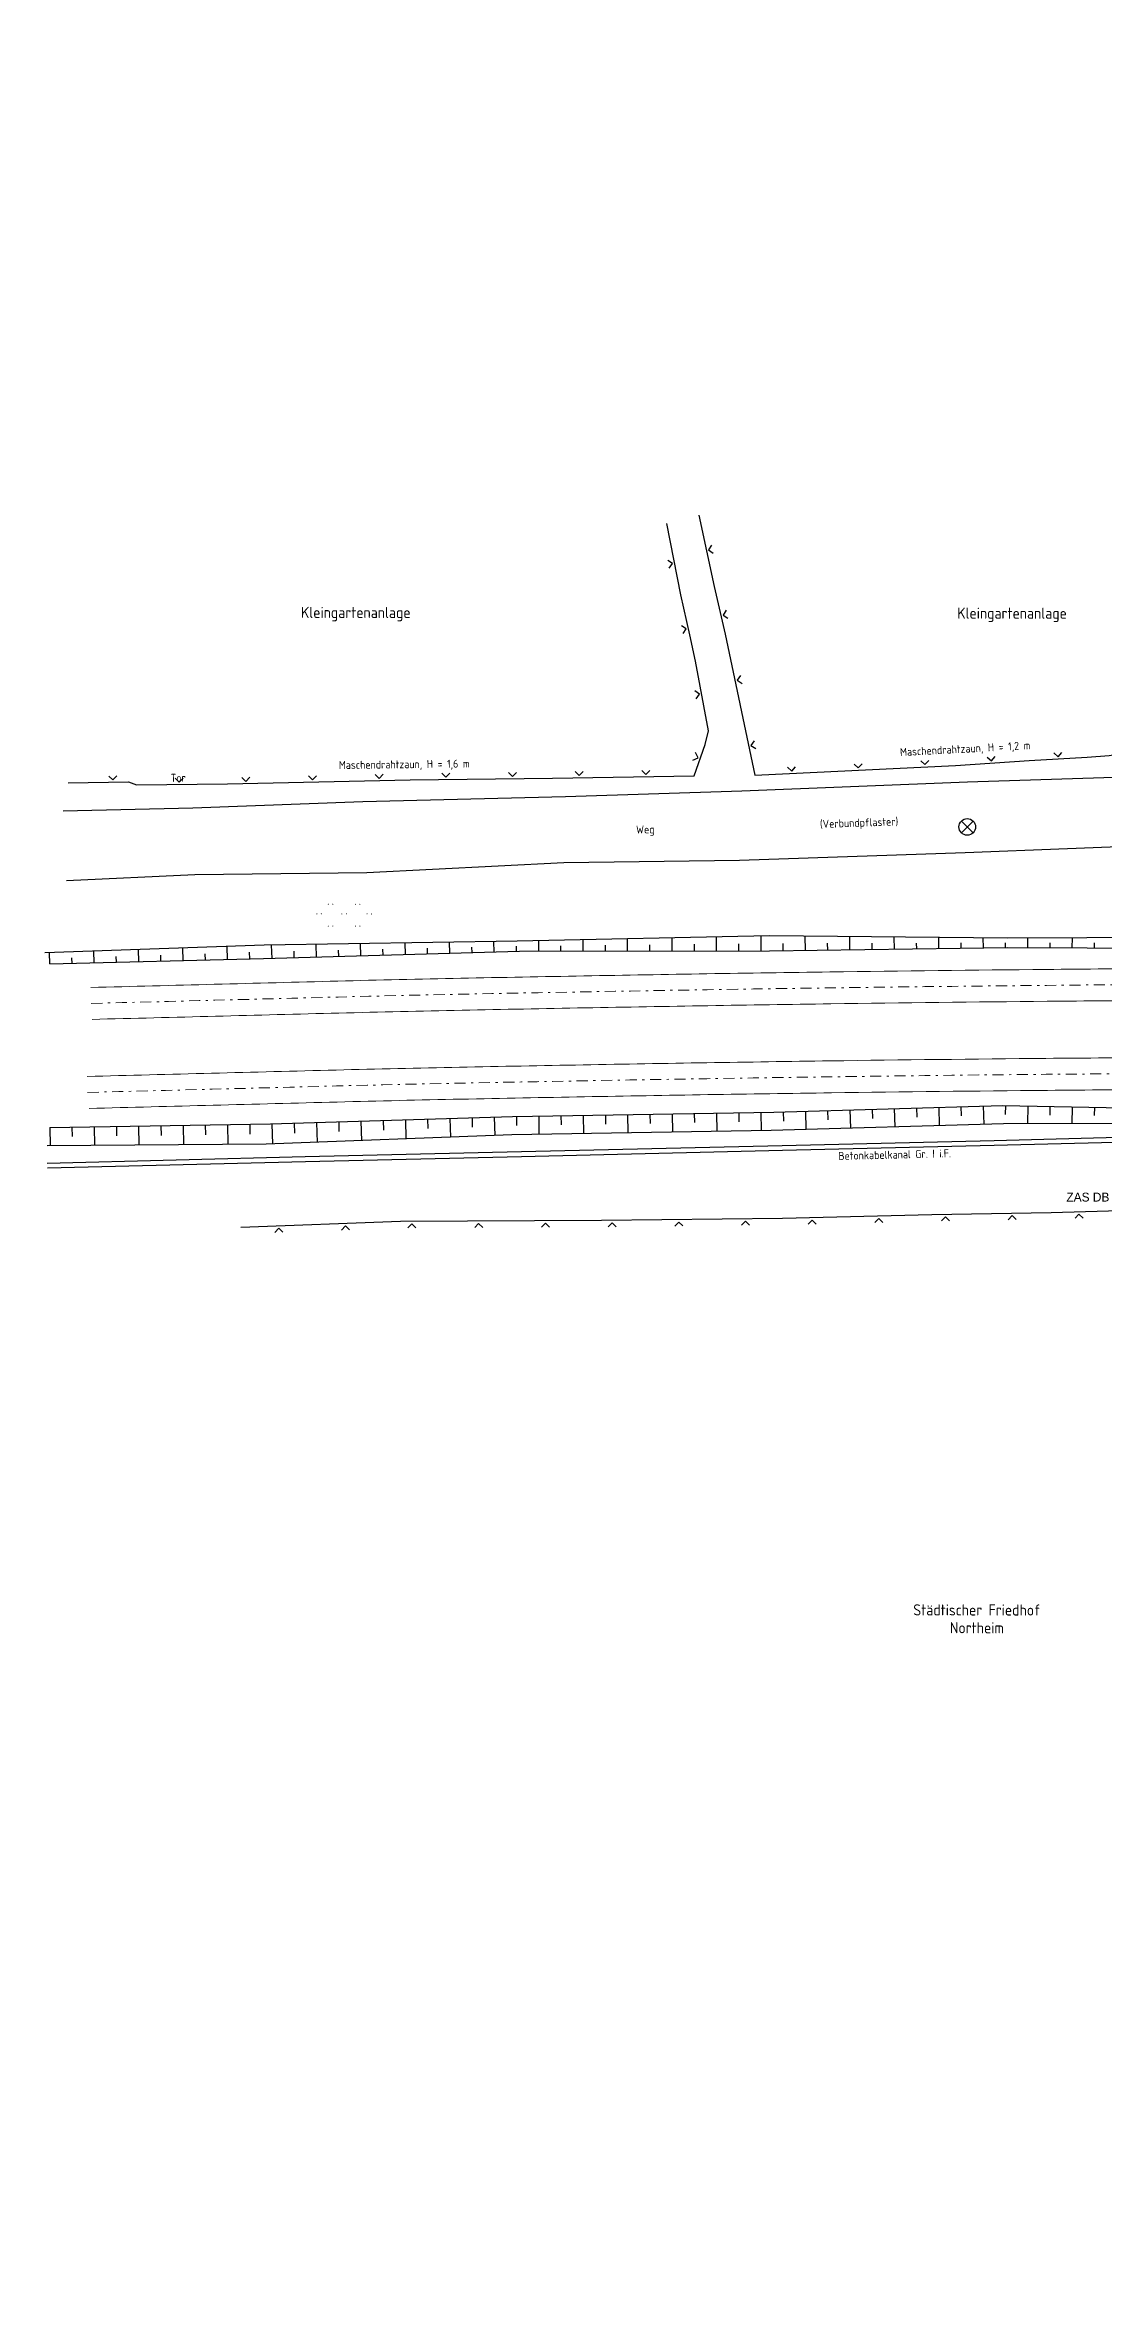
# Model space of a CAD drawing. Header units: metres. Extents: x 3570518 to 3570657, y 5731001 to 5731105.
# Drawn here: x 3570517.9 to 3570565.5, y 5731000.7 to 5731101.6 of the extents above; entities that cross this region are included whole.
import ezdxf
from ezdxf import colors
from ezdxf.entities.mleader import LeaderData, LeaderLine
from ezdxf.enums import TextEntityAlignment as Align
from ezdxf.math import Vec2, Vec3

# ---------------------------------------------------------------- set-up
doc = ezdxf.new("R2010")
doc.units = ezdxf.units.M
doc.header["$LTSCALE"] = 10
doc.header["$MEASUREMENT"] = 0
doc.linetypes.add('( Dashdot )', pattern=[1.001, 0.5, -0.25, 0.001, -0.25])
doc.linetypes.add('( Dashed )', pattern=[0.75, 0.5, -0.25])
for name, color, linetype in [('+EB_Planung', 1, 'Continuous'), ('VG-BLO-Einfriedungen', 7, 'Continuous'), ('VG-BLO-Gleisschotter', 7, 'Continuous'), ('VG-BLO-Kabeltiefbau', 7, 'Continuous'), ('VG-Blo-Nutzung', 7, '( Dashed )'), ('VG-BLO-Strassen_Wege', 7, 'Continuous'), ('VG-BLO-Vegetation', 7, 'Continuous'), ('VG-BLO-Versorgung', 7, 'Continuous')]:
    doc.layers.add(name, color=color, linetype=linetype)
doc.layers.add('VG-BLO-Gleise', color=7, linetype='Continuous', lineweight=20)
doc.styles.add('Style-isocp', font='isocp.shx')

# ---------------------------------------------------------------- blocks, each defined once
blk = doc.blocks.new('Schacht-1')
at = {"layer": 'VG-BLO-Versorgung'}
for p, q in [((-0.35, 0.35), (0.35, -0.35)), ((-0.35, -0.35), (0.35, 0.35))]:
    blk.add_line(p, q, dxfattribs=at)
blk.add_circle((0, 0), 0.5, dxfattribs=at)
blk = doc.blocks.new('106211')
at = {"layer": 'VG-BLO-Vegetation', "ltscale": 0.1}
h = blk.add_hatch(color=256, dxfattribs=at)
edge = h.paths.add_edge_path()
edge.add_arc((-2.45, 0), 0.05, 0, 360)
h = blk.add_hatch(color=256, dxfattribs=at)
edge = h.paths.add_edge_path()
edge.add_arc((-2.05, 0), 0.05, 0, 360)
h = blk.add_hatch(color=256, dxfattribs=at)
edge = h.paths.add_edge_path()
edge.add_arc((-1.42, 0.87), 0.05, 0, 360)
h = blk.add_hatch(color=256, dxfattribs=at)
edge = h.paths.add_edge_path()
edge.add_arc((-1.02, 0.87), 0.05, 0, 360)
h = blk.add_hatch(color=256, dxfattribs=at)
edge = h.paths.add_edge_path()
edge.add_arc((-0.2, 0), 0.05, 0, 360)
h = blk.add_hatch(color=256, dxfattribs=at)
edge = h.paths.add_edge_path()
edge.add_arc((0.2, 0), 0.05, 0, 360)
h = blk.add_hatch(color=256, dxfattribs=at)
edge = h.paths.add_edge_path()
edge.add_arc((1.02, 0.87), 0.05, 0, 360)
h = blk.add_hatch(color=256, dxfattribs=at)
edge = h.paths.add_edge_path()
edge.add_arc((1.42, 0.87), 0.05, 0, 360)
h = blk.add_hatch(color=256, dxfattribs=at)
edge = h.paths.add_edge_path()
edge.add_arc((2.06, 0), 0.05, 0, 360)
h = blk.add_hatch(color=256, dxfattribs=at)
edge = h.paths.add_edge_path()
edge.add_arc((2.46, 0), 0.05, 0, 360)
h = blk.add_hatch(color=256, dxfattribs=at)
edge = h.paths.add_edge_path()
edge.add_arc((-1.42, -1.09), 0.05, 0, 360)
h = blk.add_hatch(color=256, dxfattribs=at)
edge = h.paths.add_edge_path()
edge.add_arc((-1.02, -1.09), 0.05, 0, 360)
h = blk.add_hatch(color=256, dxfattribs=at)
edge = h.paths.add_edge_path()
edge.add_arc((1.02, -1.09), 0.05, 0, 360)
h = blk.add_hatch(color=256, dxfattribs=at)
edge = h.paths.add_edge_path()
edge.add_arc((1.42, -1.09), 0.05, 0, 360)
blk = doc.blocks.new('Zaun')
at = {"layer": 'VG-BLO-Einfriedungen', "ltscale": 0.1, "flags": 128}
blk.add_lwpolyline([(-0.18, 0.18), (0, 0), (0.18, 0.18)], dxfattribs=at)

msp = doc.modelspace()

# ---------------------------------------------------------------- linework, layer by layer
at = {"layer": 'VG-BLO-Einfriedungen', "ltscale": 0.1, "flags": 128}
for points in [[(3570547.346, 5731080.489), (3570548.035, 5731077.284), (3570548.54, 5731075.134), (3570549.872, 5731068.799), (3570558.891, 5731069.239), (3570562.2, 5731069.455), (3570564.821, 5731069.606), (3570565.803, 5731069.685), (3570568.693, 5731070.131), (3570571.493, 5731070.531), (3570576.409, 5731073.565), (3570575.685, 5731075.98), (3570573.249, 5731081.677), (3570572.629, 5731084.56), (3570570.076, 5731095.15), (3570568.016, 5731101.648)], [(3570518.983, 5731068.455), (3570521.693, 5731068.492), (3570522.053, 5731068.371), (3570526.152, 5731068.403), (3570534.372, 5731068.587), (3570540.765, 5731068.662), (3570547.136, 5731068.761), (3570547.627, 5731070.182), (3570547.79, 5731070.79), (3570547.203, 5731073.927), (3570546.942, 5731075.107), (3570546.541, 5731076.911), (3570545.911, 5731080.112)], [(3570599.26, 5731000.744), (3570597.783, 5731006.95), (3570595.741, 5731015.96), (3570594.024, 5731022.998), (3570591.706, 5731030.853), (3570589.275, 5731038.727), (3570587.886, 5731043.9), (3570581.235, 5731049.025), (3570570.954, 5731049.33), (3570563.189, 5731049.119), (3570557.833, 5731049.018), (3570551.107, 5731048.85), (3570542.963, 5731048.761), (3570533.927, 5731048.717), (3570526.742, 5731048.453)]]:
    msp.add_lwpolyline(points, dxfattribs=at)
at = {"layer": 'VG-BLO-Gleise', "ltscale": 0.1}
for points, knots in [([(3570520.003, 5731059.248), (3570523.704, 5731059.344), (3570527.406, 5731059.44), (3570531.107, 5731059.536), (3570534.799, 5731059.632), (3570538.491, 5731059.701), (3570542.183, 5731059.769), (3570545.871, 5731059.837), (3570549.559, 5731059.897), (3570553.247, 5731059.948), (3570556.49, 5731059.993), (3570559.734, 5731060.03), (3570562.977, 5731060.061), (3570566.522, 5731060.094), (3570570.066, 5731060.122), (3570573.611, 5731060.14), (3570577.01, 5731060.157), (3570580.41, 5731060.171), (3570583.809, 5731060.173), (3570584.423, 5731060.173), (3570585.037, 5731060.173), (3570585.651, 5731060.173), (3570588.338, 5731060.172), (3570591.024, 5731060.171), (3570593.711, 5731060.167), (3570594.593, 5731060.166), (3570595.475, 5731060.16), (3570596.357, 5731060.154), (3570599.361, 5731060.134), (3570602.365, 5731060.111), (3570605.369, 5731060.081), (3570608.624, 5731060.048), (3570611.879, 5731060.007), (3570615.134, 5731059.963), (3570618.6, 5731059.916), (3570622.065, 5731059.865), (3570625.531, 5731059.804), (3570628.919, 5731059.744), (3570632.306, 5731059.672), (3570635.694, 5731059.595), (3570639.363, 5731059.512), (3570643.032, 5731059.432), (3570646.7, 5731059.326), (3570650.179, 5731059.225), (3570653.658, 5731059.124), (3570657.137, 5731059.023)], [0, 0, 0, 0, 0.0809869, 0.0809869, 0.0809869, 0.1617603, 0.1617603, 0.1617603, 0.2424388, 0.2424388, 0.2424388, 0.3133854, 0.3133854, 0.3133854, 0.3909204, 0.3909204, 0.3909204, 0.4652748, 0.4652748, 0.4652748, 0.4787049, 0.4787049, 0.4787049, 0.5374706, 0.5374706, 0.5374706, 0.5567629, 0.5567629, 0.5567629, 0.6224719, 0.6224719, 0.6224719, 0.6936741, 0.6936741, 0.6936741, 0.7694878, 0.7694878, 0.7694878, 0.8436023, 0.8436023, 0.8436023, 0.9238714, 0.9238714, 0.9238714, 1, 1, 1, 1]), ([(3570520.063, 5731057.813), (3570523.762, 5731057.908), (3570527.462, 5731058.003), (3570531.161, 5731058.098), (3570534.851, 5731058.193), (3570538.542, 5731058.263), (3570542.233, 5731058.332), (3570545.918, 5731058.401), (3570549.603, 5731058.462), (3570553.289, 5731058.513), (3570556.53, 5731058.558), (3570559.77, 5731058.596), (3570563.011, 5731058.626), (3570566.555, 5731058.659), (3570570.1, 5731058.687), (3570573.644, 5731058.704), (3570577.045, 5731058.72), (3570580.447, 5731058.731), (3570583.848, 5731058.736), (3570584.449, 5731058.737), (3570585.05, 5731058.737), (3570585.651, 5731058.737), (3570588.336, 5731058.736), (3570591.021, 5731058.732), (3570593.706, 5731058.725), (3570594.594, 5731058.723), (3570595.481, 5731058.72), (3570596.368, 5731058.715), (3570599.367, 5731058.7), (3570602.366, 5731058.678), (3570605.365, 5731058.649), (3570608.618, 5731058.618), (3570611.871, 5731058.577), (3570615.124, 5731058.532), (3570618.586, 5731058.485), (3570622.048, 5731058.432), (3570625.51, 5731058.371), (3570628.9, 5731058.311), (3570632.289, 5731058.24), (3570635.678, 5731058.163), (3570639.348, 5731058.079), (3570643.017, 5731057.996), (3570646.686, 5731057.89), (3570650.157, 5731057.789), (3570653.627, 5731057.689), (3570657.098, 5731057.588)], [0, 0, 0, 0, 0.0810011, 0.0810011, 0.0810011, 0.1618038, 0.1618038, 0.1618038, 0.2424825, 0.2424825, 0.2424825, 0.3134219, 0.3134219, 0.3134219, 0.3910056, 0.3910056, 0.3910056, 0.4654575, 0.4654575, 0.4654575, 0.478616, 0.478616, 0.478616, 0.5373863, 0.5373863, 0.5373863, 0.5568074, 0.5568074, 0.5568074, 0.622454, 0.622454, 0.622454, 0.6936637, 0.6936637, 0.6936637, 0.7694522, 0.7694522, 0.7694522, 0.8436566, 0.8436566, 0.8436566, 0.9239989, 0.9239989, 0.9239989, 1, 1, 1, 1]), ([(3570519.84, 5731055.246), (3570523.57, 5731055.342), (3570527.299, 5731055.439), (3570531.029, 5731055.535), (3570534.733, 5731055.631), (3570538.438, 5731055.699), (3570542.143, 5731055.767), (3570545.849, 5731055.835), (3570549.556, 5731055.896), (3570553.262, 5731055.947), (3570556.495, 5731055.992), (3570559.729, 5731056.031), (3570562.962, 5731056.059), (3570566.558, 5731056.09), (3570570.153, 5731056.114), (3570573.749, 5731056.132), (3570577.148, 5731056.149), (3570580.548, 5731056.164), (3570583.947, 5731056.17), (3570584.962, 5731056.172), (3570585.976, 5731056.172), (3570586.991, 5731056.171), (3570589.382, 5731056.17), (3570591.772, 5731056.169), (3570594.163, 5731056.159), (3570594.738, 5731056.157), (3570595.312, 5731056.153), (3570595.887, 5731056.149), (3570599.074, 5731056.128), (3570602.262, 5731056.106), (3570605.449, 5731056.08), (3570608.534, 5731056.055), (3570611.62, 5731056.017), (3570614.705, 5731055.976), (3570618.34, 5731055.928), (3570621.974, 5731055.871), (3570625.609, 5731055.808), (3570628.871, 5731055.751), (3570632.132, 5731055.687), (3570635.393, 5731055.614), (3570639.075, 5731055.531), (3570642.757, 5731055.446), (3570646.439, 5731055.339), (3570649.921, 5731055.238), (3570653.404, 5731055.137), (3570656.886, 5731055.036)], [0, 0, 0, 0, 0.0816591, 0.0816591, 0.0816591, 0.1627616, 0.1627616, 0.1627616, 0.2438934, 0.2438934, 0.2438934, 0.3146667, 0.3146667, 0.3146667, 0.3933675, 0.3933675, 0.3933675, 0.4677699, 0.4677699, 0.4677699, 0.4899781, 0.4899781, 0.4899781, 0.5423032, 0.5423032, 0.5423032, 0.5548812, 0.5548812, 0.5548812, 0.6246448, 0.6246448, 0.6246448, 0.6921783, 0.6921783, 0.6921783, 0.7717404, 0.7717404, 0.7717404, 0.8431359, 0.8431359, 0.8431359, 0.9237495, 0.9237495, 0.9237495, 1, 1, 1, 1]), ([(3570519.921, 5731053.809), (3570523.642, 5731053.905), (3570527.364, 5731054.001), (3570531.085, 5731054.097), (3570534.793, 5731054.193), (3570538.501, 5731054.263), (3570542.209, 5731054.332), (3570545.91, 5731054.401), (3570549.611, 5731054.461), (3570553.313, 5731054.511), (3570556.554, 5731054.555), (3570559.795, 5731054.591), (3570563.036, 5731054.62), (3570566.623, 5731054.652), (3570570.211, 5731054.679), (3570573.798, 5731054.696), (3570577.184, 5731054.712), (3570580.569, 5731054.725), (3570583.955, 5731054.732), (3570584.967, 5731054.734), (3570585.979, 5731054.736), (3570586.992, 5731054.735), (3570589.38, 5731054.735), (3570591.769, 5731054.731), (3570594.157, 5731054.724), (3570594.741, 5731054.722), (3570595.325, 5731054.719), (3570595.909, 5731054.716), (3570599.088, 5731054.697), (3570602.267, 5731054.672), (3570605.446, 5731054.642), (3570608.517, 5731054.613), (3570611.588, 5731054.578), (3570614.659, 5731054.538), (3570618.298, 5731054.49), (3570621.938, 5731054.433), (3570625.577, 5731054.37), (3570628.836, 5731054.314), (3570632.094, 5731054.25), (3570635.353, 5731054.179), (3570639.048, 5731054.098), (3570642.743, 5731054.014), (3570646.437, 5731053.907), (3570649.908, 5731053.806), (3570653.38, 5731053.705), (3570656.851, 5731053.604)], [0, 0, 0, 0, 0.0815457, 0.0815457, 0.0815457, 0.1627903, 0.1627903, 0.1627903, 0.2438813, 0.2438813, 0.2438813, 0.3148823, 0.3148823, 0.3148823, 0.3934674, 0.3934674, 0.3934674, 0.4676335, 0.4676335, 0.4676335, 0.4898062, 0.4898062, 0.4898062, 0.5421312, 0.5421312, 0.5421312, 0.5549207, 0.5549207, 0.5549207, 0.6245612, 0.6245612, 0.6245612, 0.691838, 0.691838, 0.691838, 0.7715698, 0.7715698, 0.7715698, 0.8429669, 0.8429669, 0.8429669, 0.9239257, 0.9239257, 0.9239257, 1, 1, 1, 1])]:
    msp.add_open_spline(points, degree=3, knots=knots, dxfattribs=at)
at = {"layer": 'VG-BLO-Gleise', "linetype": '( Dashdot )', "lineweight": 0, "ltscale": 0.1}
for points, knots in [([(3570520.022, 5731058.531), (3570523.722, 5731058.627), (3570527.423, 5731058.723), (3570531.124, 5731058.819), (3570534.814, 5731058.914), (3570538.505, 5731058.983), (3570542.196, 5731059.052), (3570545.883, 5731059.12), (3570549.57, 5731059.18), (3570553.257, 5731059.231), (3570556.499, 5731059.275), (3570559.741, 5731059.313), (3570562.984, 5731059.344), (3570566.527, 5731059.377), (3570570.071, 5731059.405), (3570573.615, 5731059.423), (3570577.013, 5731059.44), (3570580.412, 5731059.454), (3570583.81, 5731059.456), (3570584.424, 5731059.456), (3570585.037, 5731059.456), (3570585.651, 5731059.456), (3570588.337, 5731059.455), (3570591.023, 5731059.454), (3570593.709, 5731059.45), (3570594.59, 5731059.448), (3570595.471, 5731059.442), (3570596.352, 5731059.437), (3570599.356, 5731059.417), (3570602.359, 5731059.394), (3570605.362, 5731059.364), (3570608.616, 5731059.331), (3570611.87, 5731059.289), (3570615.124, 5731059.246), (3570618.589, 5731059.199), (3570622.054, 5731059.148), (3570625.518, 5731059.087), (3570628.905, 5731059.027), (3570632.291, 5731058.954), (3570635.678, 5731058.878), (3570639.346, 5731058.795), (3570643.014, 5731058.715), (3570646.681, 5731058.609), (3570650.159, 5731058.508), (3570653.638, 5731058.407), (3570657.116, 5731058.306)], [0, 0, 0, 0, 0.0809974, 0.0809974, 0.0809974, 0.1617684, 0.1617684, 0.1617684, 0.2424456, 0.2424456, 0.2424456, 0.3133896, 0.3133896, 0.3133896, 0.390925, 0.390925, 0.390925, 0.4652814, 0.4652814, 0.4652814, 0.4787049, 0.4787049, 0.4787049, 0.5374747, 0.5374747, 0.5374747, 0.5567533, 0.5567533, 0.5567533, 0.6224624, 0.6224624, 0.6224624, 0.6936662, 0.6936662, 0.6936662, 0.7694796, 0.7694796, 0.7694796, 0.8435915, 0.8435915, 0.8435915, 0.9238615, 0.9238615, 0.9238615, 1, 1, 1, 1]), ([(3570519.859, 5731054.529), (3570523.588, 5731054.625), (3570527.317, 5731054.721), (3570531.046, 5731054.818), (3570534.749, 5731054.913), (3570538.453, 5731054.981), (3570542.156, 5731055.05), (3570545.861, 5731055.118), (3570549.567, 5731055.178), (3570553.272, 5731055.23), (3570556.504, 5731055.274), (3570559.736, 5731055.314), (3570562.969, 5731055.342), (3570566.563, 5731055.373), (3570570.158, 5731055.397), (3570573.753, 5731055.415), (3570577.151, 5731055.431), (3570580.55, 5731055.447), (3570583.948, 5731055.453), (3570584.962, 5731055.454), (3570585.976, 5731055.454), (3570586.991, 5731055.453), (3570589.38, 5731055.452), (3570591.77, 5731055.451), (3570594.16, 5731055.442), (3570594.734, 5731055.439), (3570595.308, 5731055.435), (3570595.882, 5731055.432), (3570599.069, 5731055.411), (3570602.256, 5731055.389), (3570605.442, 5731055.363), (3570608.527, 5731055.337), (3570611.611, 5731055.299), (3570614.695, 5731055.259), (3570618.329, 5731055.211), (3570621.963, 5731055.154), (3570625.596, 5731055.091), (3570628.857, 5731055.034), (3570632.117, 5731054.97), (3570635.377, 5731054.897), (3570639.058, 5731054.814), (3570642.739, 5731054.729), (3570646.42, 5731054.622), (3570649.902, 5731054.521), (3570653.383, 5731054.42), (3570656.865, 5731054.319)], [0, 0, 0, 0, 0.0816696, 0.0816696, 0.0816696, 0.1627701, 0.1627701, 0.1627701, 0.2439008, 0.2439008, 0.2439008, 0.3146697, 0.3146697, 0.3146697, 0.3933727, 0.3933727, 0.3933727, 0.4677796, 0.4677796, 0.4677796, 0.48998, 0.48998, 0.48998, 0.542304, 0.542304, 0.542304, 0.5548712, 0.5548712, 0.5548712, 0.6246406, 0.6246406, 0.6246406, 0.692172, 0.692172, 0.692172, 0.7717345, 0.7717345, 0.7717345, 0.8431256, 0.8431256, 0.8431256, 0.9237383, 0.9237383, 0.9237383, 1, 1, 1, 1])]:
    msp.add_open_spline(points, degree=3, knots=knots, dxfattribs=at)
at = {"layer": 'VG-BLO-Gleisschotter', "ltscale": 0.1}
for p, q in [((3570518.155, 5731060.305), (3570518.142, 5731060.81)), ((3570520.154, 5731060.356), (3570520.141, 5731060.881)), ((3570521.154, 5731060.381), (3570521.147, 5731060.648)), ((3570522.154, 5731060.406), (3570522.14, 5731060.951)), ((3570523.153, 5731060.431), (3570523.146, 5731060.709)), ((3570524.153, 5731060.457), (3570524.139, 5731061.022)), ((3570525.153, 5731060.482), (3570525.146, 5731060.769)), ((3570526.152, 5731060.507), (3570526.138, 5731061.092)), ((3570527.152, 5731060.532), (3570527.145, 5731060.83)), ((3570528.152, 5731060.559), (3570528.135, 5731061.156)), ((3570529.151, 5731060.587), (3570529.143, 5731060.88)), ((3570530.151, 5731060.616), (3570530.135, 5731061.189)), ((3570531.151, 5731060.644), (3570531.143, 5731060.925)), ((3570532.15, 5731060.673), (3570532.134, 5731061.222)), ((3570533.15, 5731060.701), (3570533.142, 5731060.97)), ((3570534.149, 5731060.73), (3570534.134, 5731061.255)), ((3570535.149, 5731060.758), (3570535.142, 5731061.015)), ((3570536.149, 5731060.787), (3570536.134, 5731061.288)), ((3570537.148, 5731060.815), (3570537.141, 5731061.06)), ((3570538.148, 5731060.844), (3570538.134, 5731061.321)), ((3570539.147, 5731060.872), (3570539.141, 5731061.105)), ((3570540.147, 5731060.877), (3570540.147, 5731061.358)), ((3570541.147, 5731060.879), (3570541.147, 5731061.128)), ((3570542.147, 5731060.88), (3570542.147, 5731061.398)), ((3570543.147, 5731060.881), (3570543.147, 5731061.15)), ((3570544.147, 5731060.883), (3570544.146, 5731061.439)), ((3570545.147, 5731060.884), (3570545.147, 5731061.172)), ((3570546.147, 5731060.886), (3570546.146, 5731061.479)), ((3570547.147, 5731060.887), (3570547.147, 5731061.193)), ((3570548.147, 5731060.889), (3570548.146, 5731061.52)), ((3570549.147, 5731060.89), (3570549.147, 5731061.215)), ((3570550.147, 5731060.891), (3570550.146, 5731061.56)), ((3570551.147, 5731060.901), (3570551.142, 5731061.231)), ((3570552.147, 5731060.915), (3570552.138, 5731061.553)), ((3570553.147, 5731060.929), (3570553.143, 5731061.236)), ((3570554.147, 5731060.943), (3570554.139, 5731061.534)), ((3570555.147, 5731060.957), (3570555.143, 5731061.241)), ((3570556.147, 5731060.972), (3570556.139, 5731061.515)), ((3570557.147, 5731060.986), (3570557.143, 5731061.245)), ((3570558.146, 5731061), (3570558.139, 5731061.495)), ((3570559.146, 5731061.014), (3570559.143, 5731061.25)), ((3570560.146, 5731061.028), (3570560.14, 5731061.476)), ((3570561.146, 5731061.043), (3570561.143, 5731061.255)), ((3570562.146, 5731061.041), (3570562.148, 5731061.47)), ((3570563.146, 5731061.038), (3570563.147, 5731061.256)), ((3570564.146, 5731061.034), (3570564.148, 5731061.479)), ((3570565.146, 5731061.031), (3570565.147, 5731061.257)), ((3570519.155, 5731060.33), (3570519.148, 5731060.588)), ((3570547.144, 5731053.585), (3570547.151, 5731053.169)), ((3570548.144, 5731053.601), (3570548.158, 5731052.769)), ((3570549.144, 5731053.618), (3570549.151, 5731053.202)), ((3570550.144, 5731053.635), (3570550.158, 5731052.802)), ((3570551.144, 5731053.657), (3570551.156, 5731053.241)), ((3570552.143, 5731053.686), (3570552.167, 5731052.855)), ((3570553.143, 5731053.715), (3570553.155, 5731053.3)), ((3570554.142, 5731053.745), (3570554.167, 5731052.914)), ((3570555.142, 5731053.774), (3570555.154, 5731053.359)), ((3570556.141, 5731053.803), (3570556.166, 5731052.973)), ((3570557.141, 5731053.832), (3570557.153, 5731053.417)), ((3570558.141, 5731053.861), (3570558.165, 5731053.032)), ((3570559.14, 5731053.89), (3570559.152, 5731053.476)), ((3570560.14, 5731053.92), (3570560.164, 5731053.091)), ((3570561.139, 5731053.943), (3570561.131, 5731053.53)), ((3570562.139, 5731053.923), (3570562.124, 5731053.118)), ((3570563.139, 5731053.904), (3570563.131, 5731053.511)), ((3570564.139, 5731053.885), (3570564.124, 5731053.119)), ((3570565.139, 5731053.865), (3570565.131, 5731053.492)), ((3570518.152, 5731052.943), (3570518.166, 5731052.129)), ((3570519.152, 5731052.96), (3570519.159, 5731052.548)), ((3570520.152, 5731052.978), (3570520.166, 5731052.142)), ((3570521.152, 5731052.995), (3570521.159, 5731052.572)), ((3570522.151, 5731053.012), (3570522.166, 5731052.156)), ((3570523.151, 5731053.03), (3570523.159, 5731052.596)), ((3570524.151, 5731053.047), (3570524.166, 5731052.169)), ((3570525.151, 5731053.064), (3570525.159, 5731052.62)), ((3570526.151, 5731053.082), (3570526.166, 5731052.182)), ((3570527.151, 5731053.099), (3570527.159, 5731052.644)), ((3570528.15, 5731053.117), (3570528.178, 5731052.205)), ((3570529.15, 5731053.148), (3570529.164, 5731052.696)), ((3570530.15, 5731053.178), (3570530.177, 5731052.282)), ((3570531.149, 5731053.209), (3570531.163, 5731052.764)), ((3570532.149, 5731053.239), (3570532.175, 5731052.358)), ((3570533.148, 5731053.27), (3570533.161, 5731052.833)), ((3570534.148, 5731053.3), (3570534.174, 5731052.435)), ((3570535.147, 5731053.331), (3570535.16, 5731052.902)), ((3570536.147, 5731053.361), (3570536.173, 5731052.512)), ((3570537.146, 5731053.391), (3570537.159, 5731052.971)), ((3570538.146, 5731053.422), (3570538.171, 5731052.589)), ((3570539.145, 5731053.45), (3570539.152, 5731053.036)), ((3570540.145, 5731053.467), (3570540.159, 5731052.638)), ((3570541.145, 5731053.484), (3570541.152, 5731053.069)), ((3570542.145, 5731053.5), (3570542.159, 5731052.671)), ((3570543.145, 5731053.517), (3570543.152, 5731053.102)), ((3570544.145, 5731053.534), (3570544.159, 5731052.703)), ((3570545.145, 5731053.551), (3570545.152, 5731053.135)), ((3570546.144, 5731053.568), (3570546.158, 5731052.736))]:
    msp.add_line(p, q, dxfattribs=at)
at = {"layer": 'VG-BLO-Gleisschotter', "ltscale": 0.1, "flags": 128}
for points in [[(3570585.675, 5731061.418), (3570583.028, 5731061.468), (3570571.92, 5731061.513), (3570561.235, 5731061.466), (3570550.53, 5731061.568), (3570539.17, 5731061.338), (3570527.803, 5731061.151), (3570517.934, 5731060.803)], [(3570518.155, 5731060.305), (3570527.775, 5731060.548), (3570539.283, 5731060.876), (3570550.534, 5731060.892), (3570561.251, 5731061.044), (3570571.933, 5731061.008), (3570582.93, 5731061.138), (3570585.677, 5731061.147)], [(3570518.152, 5731052.943), (3570528.077, 5731053.115), (3570538.969, 5731053.447), (3570550.729, 5731053.645), (3570561.013, 5731053.945), (3570571.873, 5731053.735), (3570582.96, 5731053.836), (3570584.998, 5731053.797), (3570587.144, 5731054.073)], [(3570587.407, 5731053.271), (3570586.018, 5731053.396), (3570584.989, 5731053.407), (3570583.011, 5731053.259), (3570571.872, 5731053.124), (3570561.049, 5731053.117), (3570550.609, 5731052.809), (3570538.94, 5731052.618), (3570527.888, 5731052.194), (3570518.032, 5731052.128)]]:
    msp.add_lwpolyline(points, dxfattribs=at)
at = {"layer": 'VG-BLO-Kabeltiefbau', "ltscale": 0.1, "flags": 128}
for points in [[(3570518.041, 5731051.348), (3570529.649, 5731051.643), (3570539.373, 5731051.871), (3570551.103, 5731052.144), (3570560.629, 5731052.371), (3570568.461, 5731052.573), (3570575.318, 5731052.796), (3570577.275, 5731052.804)], [(3570518.047, 5731051.129), (3570529.655, 5731051.423), (3570539.379, 5731051.652), (3570551.109, 5731051.924), (3570560.634, 5731052.151), (3570568.467, 5731052.353), (3570575.322, 5731052.577), (3570577.276, 5731052.584)]]:
    msp.add_lwpolyline(points, dxfattribs=at)
at = {"layer": 'VG-BLO-Strassen_Wege', "ltscale": 0.1, "flags": 128}
for points in [[(3570518.764, 5731067.192), (3570524.59, 5731067.335), (3570532.23, 5731067.612), (3570541.347, 5731067.834), (3570549.279, 5731068.101), (3570559.432, 5731068.5), (3570568.4, 5731068.785), (3570574.361, 5731069.432)], [(3570574.361, 5731069.432), (3570574.663, 5731066.3), (3570568.531, 5731065.666), (3570559.328, 5731065.304), (3570549.171, 5731064.953), (3570541.269, 5731064.856), (3570532.421, 5731064.407), (3570524.682, 5731064.313), (3570518.907, 5731064.048)]]:
    msp.add_lwpolyline(points, dxfattribs=at)

# ---------------------------------------------------------------- block references
at = {"layer": 'VG-BLO-Einfriedungen', "ltscale": 0.1}
for p, rotation in [((3570547.784, 5731078.927), 282.132598628595), ((3570546.162, 5731078.319), 101.1342741872723), ((3570548.439, 5731076.002), 283.2182373944734), ((3570546.779, 5731075.381), 102.5321705322204), ((3570549.077, 5731073.068), 281.8740711912739), ((3570547.378, 5731072.445), 100.5987013415948), ((3570547.314, 5731069.584), 70.9383659178752), ((3570549.694, 5731070.132), 281.8740711912739), ((3570563.505, 5731069.63), 3.297256704649749), ((3570520.994, 5731068.582), 0.7822184988145261), ((3570529.972, 5731068.589), 1.28231911858749), ((3570532.971, 5731068.656), 1.28231911858749), ((3570535.972, 5731068.706), 0.6721392610034154), ((3570538.971, 5731068.741), 0.6721392610034154), ((3570541.971, 5731068.781), 0.8902567458880731), ((3570544.97, 5731068.827), 0.8902567458880731), ((3570551.524, 5731068.98), 2.793011521997159), ((3570554.52, 5731069.126), 2.793011521997159), ((3570557.516, 5731069.272), 2.793011521997159), ((3570560.51, 5731069.445), 3.734770381786749), ((3570523.974, 5731068.486), 0.4472865817083122), ((3570526.973, 5731068.521), 1.28231911858749), ((3570531.45, 5731048.526), 182.104284514903), ((3570534.445, 5731048.62), 180.2789945079087), ((3570537.445, 5731048.634), 180.2789945079087), ((3570540.445, 5731048.649), 180.2789945079087), ((3570543.445, 5731048.666), 180.6261200136651), ((3570546.445, 5731048.699), 180.6261200136651), ((3570549.445, 5731048.732), 180.6261200136651), ((3570552.446, 5731048.783), 181.4308191987964), ((3570555.445, 5731048.858), 181.4308191987964), ((3570558.443, 5731048.929), 181.0803188834813), ((3570561.443, 5731048.986), 181.0803188834813), ((3570564.443, 5731049.053), 181.556527399177), ((3570528.452, 5731048.416), 182.104284514903)]:
    msp.add_blockref('Zaun', p, dxfattribs=dict(at, rotation=rotation))
at = {"layer": 'VG-BLO-Vegetation', "ltscale": 0.1, "xscale": 0.5, "yscale": 0.5, "zscale": 0.5, "rotation": 359.9366361167615}
msp.add_blockref('106211', (3570531.394, 5731062.556), dxfattribs=at)
at = {"layer": 'VG-BLO-Versorgung', "xscale": 0.75, "yscale": 0.75, "zscale": 0.75}
msp.add_blockref('Schacht-1', (3570559.422, 5731066.468), dxfattribs=at)

# ---------------------------------------------------------------- texts
at = {"layer": 'VG-BLO-Einfriedungen', "style": 'Style-isocp'}
for s, rotation, p in [('Maschendrahtzaun, H = 1,2 m', 3.04596, (3570559.327, 5731069.989)), ('Tor', 0.44729, (3570523.931, 5731068.68)), ('Maschendrahtzaun, H = 1,6 m', 0.67214, (3570534.096, 5731069.289))]:
    msp.add_text(s, height=0.36, rotation=rotation, dxfattribs=at).set_placement(p, align=Align.MIDDLE_CENTER)
at = {"layer": 'VG-BLO-Kabeltiefbau', "style": 'Style-isocp'}
msp.add_text('Betonkabelkanal Gr. I i.F.', height=0.36, rotation=1.39783, dxfattribs=at).set_placement((3570556.159, 5731051.731), align=Align.MIDDLE_CENTER)
at = {"layer": 'VG-Blo-Nutzung', "linetype": 'Continuous', "lineweight": 13, "style": 'Style-isocp'}
for p in [(3570531.92, 5731076.118), (3570561.438, 5731076.085)]:
    msp.add_text('Kleingartenanlage', height=0.5, rotation=359.93664, dxfattribs=at).set_placement(p, align=Align.MIDDLE_CENTER)
at = {"layer": 'VG-Blo-Nutzung', "linetype": 'Continuous', "lineweight": 13, "insert": (3570559.854, 5731030.849), "char_height": 0.5, "attachment_point": 5, "rotation": 359.93664, "line_spacing_factor": 0.96, "style": 'Style-isocp'}
msp.add_mtext('Städtischer Friedhof\\PNortheim', dxfattribs=at)
at = {"layer": 'VG-BLO-Strassen_Wege', "linetype": 'Continuous', "lineweight": 13, "style": 'Style-isocp'}
for s, rotation, p in [('(Verbundpflaster)', 1.97921, (3570554.556, 5731066.66)), ('Weg', 0.70329, (3570544.94, 5731066.358))]:
    msp.add_text(s, height=0.36, rotation=rotation, dxfattribs=at).set_placement(p, align=Align.MIDDLE_CENTER)

# ---------------------------------------------------------------- leaders
at = {"layer": '+EB_Planung', "linetype": 'Continuous', "lineweight": 0}
ml = msp.add_multileader_mtext('Standard', dxfattribs=at)
ml.set_content('\\Fk_isocp.shx;ZAS DB Energie Km 91,1')
ml.set_leader_properties()
ml.build(insert=Vec2(0, 0))
ml.multileader.update_dxf_attribs({"text_right_attachment_type": 0, "dogleg_length": 0.36, "arrow_head_size": 0.18})
ctx = ml.context
ctx.base_point, ctx.char_height, ctx.arrow_head_size, ctx.landing_gap_size = Vec3(3570563.882, 5731049.763), 0.4, 0.18, 0
ctx.right_attachment = 0
notes = []
notes.append((ctx, [(0, (1, 1, 0), (3570569.665, 5731050.02), (-1, 0), 0.36, [(0, [(3570572.776, 5731051.599)], 0, [])])]))
ctx.mtext.insert = Vec3(3570563.882, 5731050.02)
for ctx, leaders in notes:
    for number, flags, end, landing, length, lines in leaders:
        leader = LeaderData()
        leader.index, (leader.has_last_leader_line, leader.has_dogleg_vector, leader.attachment_direction) = number, flags
        leader.last_leader_point, leader.dogleg_vector, leader.dogleg_length = Vec3(end), Vec3(landing), length
        for number, points, colour, breaks in lines:
            line = LeaderLine()
            line.index, line.vertices, line.color, line.breaks = number, Vec3.list(points), colors.encode_raw_color(colour), breaks
            leader.lines.append(line)
        ctx.leaders.append(leader)

doc.saveas('drawing.dxf')
